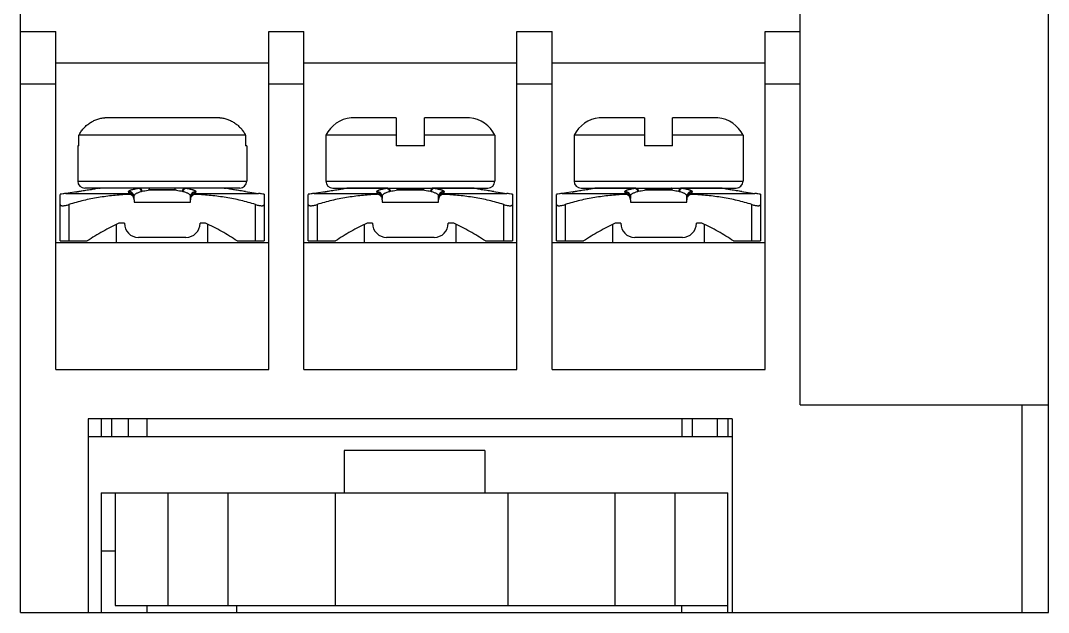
# Model space of a CAD drawing. Header units: millimetres. Extents: x 4 to 33.2, y 10.5 to 41.3.
# Drawn here: x 4.03 to 33.23, y 10.49 to 27.3 of the extents above; entities that cross this region are included whole.
import ezdxf

# ---------------------------------------------------------------- set-up
doc = ezdxf.new("R2010")
doc.units = ezdxf.units.MM
doc.header["$LTSCALE"] = 3.387982
doc.layers.get('0').update_dxf_attribs({"linetype": 'CONTINUOUS'})

msp = doc.modelspace()

# ---------------------------------------------------------------- linework, layer by layer
at = {"color": 7}
for p, q in [((4.029, 10.492), (4.029, 41.092)), ((33.229, 10.492), (33.229, 41.092)), ((26.179, 16.392), (26.179, 38.492)), ((4.029, 26.992), (5.029, 26.992)), ((5.029, 17.392), (5.029, 26.992)), ((11.079, 17.392), (11.079, 26.992)), ((11.079, 26.992), (12.079, 26.992)), ((12.079, 17.392), (12.079, 26.992)), ((18.129, 17.392), (18.129, 26.992)), ((18.129, 26.992), (19.129, 26.992)), ((19.129, 17.392), (19.129, 26.992)), ((25.179, 26.992), (26.179, 26.992)), ((25.179, 17.392), (25.179, 26.992)), ((11.079, 26.092), (5.029, 26.092)), ((18.129, 26.092), (12.079, 26.092)), ((25.179, 26.092), (19.129, 26.092)), ((5.029, 25.492), (4.029, 25.492)), ((12.079, 25.492), (11.079, 25.492)), ((19.129, 25.492), (18.129, 25.492)), ((26.179, 25.492), (25.179, 25.492)), ((9.689, 24.542), (6.42, 24.542)), ((14.704, 24.542), (13.421, 24.542)), ((14.704, 24.542), (14.704, 23.742)), ((15.504, 23.742), (15.504, 24.542)), ((16.787, 24.542), (15.504, 24.542)), ((21.754, 24.542), (20.471, 24.542)), ((21.754, 24.542), (21.754, 23.742)), ((23.837, 24.542), (22.554, 24.542)), ((22.554, 23.742), (22.554, 24.542)), ((5.688, 23.742), (5.688, 24.042)), ((10.421, 24.042), (5.688, 24.042)), ((10.421, 24.042), (10.421, 23.742)), ((12.704, 24.042), (12.704, 22.742)), ((14.704, 24.042), (12.704, 24.042)), ((17.504, 24.042), (15.504, 24.042)), ((17.504, 24.042), (17.504, 22.742)), ((21.754, 24.042), (19.754, 24.042)), ((19.754, 24.042), (19.754, 22.742)), ((24.554, 24.042), (22.554, 24.042)), ((24.554, 24.042), (24.554, 22.742)), ((5.654, 23.742), (5.654, 22.742)), ((5.688, 23.742), (5.654, 23.742)), ((10.454, 23.742), (10.421, 23.742)), ((10.454, 23.742), (10.454, 22.742)), ((15.504, 23.742), (14.704, 23.742)), ((22.554, 23.742), (21.754, 23.742)), ((5.654, 22.742), (10.454, 22.742)), ((10.254, 22.542), (5.854, 22.542)), ((6.057, 22.502), (5.934, 22.481)), ((6.255, 22.539), (6.245, 22.537)), ((6.245, 22.537), (6.245, 22.537)), ((6.255, 22.539), (6.247, 22.537)), ((7.38, 22.539), (6.255, 22.539)), ((8.415, 22.495), (7.694, 22.495)), ((9.854, 22.539), (8.729, 22.539)), ((9.854, 22.539), (9.864, 22.537)), ((9.862, 22.537), (9.854, 22.539)), ((9.864, 22.537), (9.864, 22.537)), ((12.704, 22.742), (17.504, 22.742)), ((12.904, 22.542), (17.304, 22.542)), ((13.107, 22.502), (12.984, 22.481)), ((13.295, 22.537), (13.305, 22.539)), ((13.295, 22.537), (13.295, 22.537)), ((13.305, 22.539), (13.297, 22.537)), ((14.43, 22.539), (13.305, 22.539)), ((15.465, 22.495), (14.744, 22.495)), ((16.904, 22.539), (15.779, 22.539)), ((16.914, 22.537), (16.904, 22.539)), ((16.912, 22.537), (16.904, 22.539)), ((16.914, 22.537), (16.914, 22.537)), ((19.754, 22.742), (24.554, 22.742)), ((19.954, 22.542), (24.354, 22.542)), ((20.157, 22.502), (20.034, 22.481)), ((20.345, 22.537), (20.355, 22.539)), ((20.345, 22.537), (20.345, 22.537)), ((20.355, 22.539), (20.347, 22.537)), ((21.48, 22.539), (20.355, 22.539)), ((22.515, 22.495), (21.794, 22.495)), ((23.954, 22.539), (22.829, 22.539)), ((23.964, 22.537), (23.954, 22.539)), ((23.962, 22.537), (23.954, 22.539)), ((23.964, 22.537), (23.964, 22.537)), ((5.154, 21.042), (5.154, 22.365)), ((5.688, 22.444), (5.317, 22.392)), ((5.317, 22.392), (5.317, 22.392)), ((5.317, 22.392), (7.097, 22.392)), ((5.597, 22.431), (5.688, 22.444)), ((5.597, 22.431), (5.597, 22.432)), ((5.935, 22.481), (5.688, 22.444)), ((5.688, 22.444), (5.688, 22.444)), ((7.097, 22.392), (7.095, 22.365)), ((7.096, 22.431), (7.097, 22.392)), ((7.254, 22.244), (7.254, 22.309)), ((7.254, 22.213), (7.254, 22.142)), ((8.458, 22.481), (7.651, 22.481)), ((8.854, 22.142), (8.854, 22.309)), ((9.012, 22.392), (9.012, 22.431)), ((9.012, 22.392), (10.792, 22.392)), ((9.013, 22.365), (9.012, 22.392)), ((10.421, 22.444), (10.792, 22.392)), ((10.421, 22.444), (10.512, 22.431)), ((10.512, 22.431), (10.512, 22.432)), ((10.792, 22.392), (10.792, 22.392)), ((10.954, 22.366), (10.954, 21.042)), ((12.204, 21.042), (12.204, 22.365)), ((12.738, 22.444), (12.367, 22.392)), ((12.367, 22.392), (12.367, 22.392)), ((12.367, 22.392), (14.147, 22.392)), ((12.647, 22.431), (12.738, 22.444)), ((12.647, 22.432), (12.647, 22.431)), ((12.985, 22.481), (12.738, 22.444)), ((14.147, 22.392), (14.145, 22.365)), ((14.146, 22.431), (14.147, 22.392)), ((14.304, 22.244), (14.304, 22.309)), ((14.304, 22.213), (14.304, 22.142)), ((15.508, 22.481), (14.701, 22.481)), ((15.904, 22.142), (15.904, 22.309)), ((16.062, 22.392), (16.062, 22.431)), ((16.062, 22.392), (17.842, 22.392)), ((16.063, 22.365), (16.062, 22.392)), ((17.471, 22.444), (17.842, 22.392)), ((17.471, 22.444), (17.562, 22.431)), ((17.562, 22.432), (17.562, 22.431)), ((17.842, 22.392), (17.842, 22.392)), ((18.004, 22.366), (18.004, 21.042)), ((19.254, 21.042), (19.254, 22.365)), ((19.788, 22.444), (19.417, 22.392)), ((19.417, 22.392), (21.197, 22.392)), ((19.417, 22.392), (19.417, 22.392)), ((19.697, 22.431), (19.788, 22.444)), ((19.697, 22.432), (19.697, 22.431)), ((20.035, 22.481), (19.788, 22.444)), ((21.197, 22.392), (21.195, 22.365)), ((21.196, 22.431), (21.197, 22.392)), ((21.354, 22.244), (21.354, 22.309)), ((21.354, 22.213), (21.354, 22.142)), ((22.558, 22.481), (21.751, 22.481)), ((22.954, 22.142), (22.954, 22.309)), ((23.112, 22.392), (23.112, 22.431)), ((23.112, 22.392), (24.892, 22.392)), ((23.113, 22.365), (23.112, 22.392)), ((24.521, 22.444), (24.892, 22.392)), ((24.521, 22.444), (24.612, 22.431)), ((24.612, 22.432), (24.612, 22.431)), ((24.892, 22.392), (24.892, 22.392)), ((25.054, 22.366), (25.054, 21.042)), ((5.404, 22.076), (5.404, 21.042)), ((7.254, 22.142), (8.854, 22.142)), ((10.704, 21.042), (10.704, 22.076)), ((12.454, 22.076), (12.454, 21.042)), ((14.304, 22.142), (15.904, 22.142)), ((17.754, 21.042), (17.754, 22.076)), ((19.504, 22.076), (19.504, 21.042)), ((21.354, 22.142), (22.954, 22.142)), ((24.804, 21.042), (24.804, 22.076)), ((6.754, 20.992), (6.754, 21.508)), ((6.979, 21.542), (6.825, 21.542)), ((9.284, 21.542), (9.129, 21.542)), ((9.354, 20.992), (9.354, 21.508)), ((13.804, 20.992), (13.804, 21.508)), ((14.029, 21.542), (13.875, 21.542)), ((16.334, 21.542), (16.179, 21.542)), ((16.404, 20.992), (16.404, 21.508)), ((20.854, 20.992), (20.854, 21.508)), ((21.079, 21.542), (20.925, 21.542)), ((23.384, 21.542), (23.229, 21.542)), ((23.454, 20.992), (23.454, 21.508)), ((5.154, 21.042), (5.925, 21.042)), ((8.729, 21.142), (7.379, 21.142)), ((10.184, 21.042), (10.954, 21.042)), ((12.204, 21.042), (12.975, 21.042)), ((15.779, 21.142), (14.429, 21.142)), ((17.234, 21.042), (18.004, 21.042)), ((19.254, 21.042), (20.025, 21.042)), ((22.829, 21.142), (21.479, 21.142)), ((24.284, 21.042), (25.054, 21.042)), ((11.079, 20.992), (5.029, 20.992)), ((18.129, 20.992), (12.079, 20.992)), ((25.179, 20.992), (19.129, 20.992)), ((5.029, 17.392), (11.079, 17.392)), ((12.079, 17.392), (18.129, 17.392)), ((19.129, 17.392), (25.179, 17.392)), ((26.179, 16.392), (33.229, 16.392)), ((32.479, 10.492), (32.479, 16.392)), ((5.949, 15.992), (5.949, 10.492)), ((24.249, 15.992), (5.949, 15.992)), ((6.319, 15.992), (6.319, 15.492)), ((6.609, 15.992), (6.609, 15.492)), ((7.094, 15.492), (7.094, 15.992)), ((7.619, 15.992), (7.619, 15.492)), ((22.819, 15.992), (22.819, 15.492)), ((23.115, 15.492), (23.115, 15.992)), ((23.819, 15.992), (23.819, 15.492)), ((24.119, 15.992), (24.119, 15.492)), ((24.249, 15.992), (24.249, 10.492)), ((5.949, 15.492), (24.249, 15.492)), ((17.219, 15.092), (13.219, 15.092)), ((13.219, 15.092), (13.219, 13.892)), ((17.219, 15.092), (17.219, 13.892)), ((6.319, 13.892), (6.319, 10.492)), ((6.319, 13.892), (24.119, 13.892)), ((6.719, 13.892), (6.719, 10.692)), ((8.219, 10.692), (8.219, 13.892)), ((9.919, 13.892), (9.919, 10.692)), ((12.969, 13.892), (12.969, 10.692)), ((17.869, 13.892), (17.869, 10.692)), ((20.919, 10.692), (20.919, 13.892)), ((22.619, 13.892), (22.619, 10.692)), ((24.119, 10.492), (24.119, 13.892)), ((6.319, 12.242), (6.719, 12.242)), ((6.719, 10.692), (24.119, 10.692)), ((7.619, 10.692), (7.619, 10.492)), ((10.169, 10.492), (10.169, 10.692)), ((22.819, 10.492), (22.819, 10.692)), ((4.029, 10.492), (33.229, 10.492))]:
    msp.add_line(p, q, dxfattribs=at)
for points in [[(6.291, 22.542), (6.285, 22.542), (6.255, 22.539), (6.056, 22.502)], [(9.854, 22.539), (9.824, 22.542), (9.818, 22.542)], [(10.421, 22.444), (10.173, 22.481), (10.052, 22.502), (9.854, 22.539)], [(13.341, 22.542), (13.335, 22.542), (13.305, 22.539), (13.106, 22.502)], [(16.904, 22.539), (16.874, 22.542), (16.868, 22.542)], [(17.471, 22.444), (17.223, 22.481), (17.102, 22.502), (16.904, 22.539)], [(20.391, 22.542), (20.385, 22.542), (20.355, 22.539), (20.156, 22.502)], [(23.954, 22.539), (23.924, 22.542), (23.918, 22.542)], [(24.521, 22.444), (24.273, 22.481), (24.152, 22.502), (23.954, 22.539)], [(5.317, 22.392), (5.259, 22.383), (5.184, 22.371), (5.154, 22.366)], [(10.954, 22.366), (10.924, 22.371), (10.85, 22.383), (10.792, 22.392)], [(12.367, 22.392), (12.309, 22.383), (12.234, 22.371), (12.204, 22.366)], [(18.004, 22.366), (17.974, 22.371), (17.9, 22.383), (17.842, 22.392)], [(19.417, 22.392), (19.359, 22.383), (19.284, 22.371), (19.254, 22.366)], [(25.054, 22.366), (25.024, 22.371), (24.95, 22.383), (24.892, 22.392)]]:
    msp.add_lwpolyline(points, dxfattribs=at)
for centre, radius, start, end in [((13.513, 23.647), 0.9, 95.8338, 153.943), ((16.696, 23.647), 0.9, 26.057, 84.1662), ((20.563, 23.647), 0.9, 95.8338, 153.943), ((23.746, 23.647), 0.9, 26.057, 84.1662), ((5.854, 22.742), 0.2, 180, 270), ((10.254, 22.742), 0.2, 270, 360), ((12.904, 22.742), 0.2, 180, 270), ((17.304, 22.742), 0.2, 270, 360), ((19.954, 22.742), 0.2, 180, 270), ((24.354, 22.742), 0.2, 270, 360), ((5.867, 18.521), 3.91, 98.0843, 100.4983), ((7.215, 22.434), 0.119, 175.054, 181.1767), ((7.104, 22.28), 0.151, 90.0001, 93.0591), ((7.104, 22.241), 0.152, 90.0001, 92.7791), ((7.716, 21.48), 1, 103.4077, 104.4049), ((8.39, 21.468), 1.013, 75.6013, 76.5861), ((9.004, 22.293), 0.151, 86.9583, 90.1183), ((8.894, 22.434), 0.119, 358.8233, 4.946), ((10.24, 18.512), 3.919, 79.5045, 81.9129), ((12.917, 18.521), 3.91, 98.0843, 100.4983), ((14.265, 22.434), 0.119, 175.054, 181.1767), ((14.155, 22.293), 0.151, 89.8816, 93.0418), ((14.766, 21.48), 1, 103.4077, 104.4049), ((15.44, 21.468), 1.013, 75.6013, 76.5861), ((16.054, 22.293), 0.151, 86.9582, 90.1184), ((16.054, 22.28), 0.151, 86.9409, 89.9999), ((16.054, 22.241), 0.152, 87.2209, 89.9999), ((15.944, 22.434), 0.119, 358.8233, 4.946), ((17.29, 18.512), 3.919, 79.5045, 81.9129), ((19.967, 18.521), 3.91, 98.0843, 100.4983), ((21.315, 22.434), 0.119, 175.054, 181.1767), ((21.205, 22.293), 0.151, 89.8816, 93.0418), ((21.816, 21.48), 1, 103.4077, 104.4049), ((22.49, 21.468), 1.013, 75.6013, 76.5861), ((23.104, 22.293), 0.151, 86.9582, 90.1184), ((23.104, 22.28), 0.151, 86.9409, 89.9999), ((23.104, 22.241), 0.152, 87.2209, 89.9999), ((22.994, 22.434), 0.119, 358.8233, 4.946), ((24.34, 18.512), 3.919, 79.5045, 81.9129), ((7.379, 21.542), 0.4, 180, 270), ((8.729, 21.542), 0.4, 270, 360), ((14.429, 21.542), 0.4, 180, 270), ((15.779, 21.542), 0.4, 270, 360), ((21.479, 21.542), 0.4, 180, 270), ((22.829, 21.542), 0.4, 270, 360)]:
    msp.add_arc(centre, radius, start, end, dxfattribs=at)
for points, knots in [([(5.688, 24.042), (5.705, 24.076), (5.744, 24.143), (5.814, 24.235), (5.896, 24.317), (5.988, 24.389), (6.087, 24.448), (6.194, 24.493), (6.305, 24.526), (6.381, 24.538), (6.42, 24.542)], [0, 0, 0, 0, 0.124982, 0.250006, 0.374998, 0.500002, 0.625002, 0.749989, 0.875015, 1, 1, 1, 1]), ([(9.689, 24.542), (9.727, 24.538), (9.804, 24.526), (9.915, 24.493), (10.021, 24.448), (10.121, 24.389), (10.213, 24.317), (10.294, 24.235), (10.365, 24.143), (10.404, 24.076), (10.421, 24.042)], [0, 0, 0, 0, 0.124985, 0.250011, 0.374999, 0.499999, 0.625004, 0.749996, 0.875018, 1, 1, 1, 1]), ([(6.247, 22.537), (6.229, 22.533), (6.191, 22.526), (6.131, 22.514), (6.066, 22.503), (5.996, 22.491), (5.923, 22.479), (5.82, 22.463), (5.741, 22.451), (5.688, 22.444)], [0, 0, 0, 0, 0.097331, 0.204488, 0.321746, 0.44713, 0.57909, 0.716306, 1, 1, 1, 1]), ([(6.255, 22.539), (6.258, 22.539), (6.27, 22.541), (6.282, 22.542), (6.291, 22.542)], [0, 0, 0, 0, 0.258185, 1, 1, 1, 1]), ([(7.097, 22.444), (7.097, 22.445), (7.097, 22.447), (7.098, 22.45), (7.1, 22.453), (7.103, 22.457), (7.109, 22.462), (7.118, 22.468), (7.129, 22.474), (7.142, 22.48), (7.157, 22.486), (7.181, 22.495), (7.217, 22.505), (7.265, 22.517), (7.32, 22.528), (7.359, 22.535), (7.38, 22.539)], [0, 0, 0, 0, 0.009474, 0.019603, 0.030745, 0.043123, 0.071977, 0.106598, 0.147327, 0.194449, 0.24812, 0.308259, 0.447153, 0.610029, 0.796111, 1, 1, 1, 1]), ([(7.409, 22.542), (7.407, 22.542), (7.397, 22.542), (7.387, 22.54), (7.38, 22.539)], [0, 0, 0, 0, 0.251792, 1, 1, 1, 1]), ([(7.467, 22.449), (7.465, 22.455), (7.46, 22.466), (7.452, 22.483), (7.441, 22.498), (7.43, 22.511), (7.418, 22.522), (7.405, 22.531), (7.392, 22.536), (7.384, 22.538), (7.38, 22.539)], [0, 0, 0, 0, 0.144094, 0.287036, 0.42606, 0.55862, 0.682735, 0.797518, 0.902886, 1, 1, 1, 1]), ([(7.484, 22.453), (7.483, 22.459), (7.479, 22.471), (7.472, 22.489), (7.464, 22.504), (7.455, 22.518), (7.444, 22.528), (7.433, 22.536), (7.421, 22.541), (7.413, 22.542), (7.409, 22.542)], [0, 0, 0, 0, 0.153506, 0.303317, 0.445982, 0.578655, 0.699548, 0.808784, 0.90788, 1, 1, 1, 1]), ([(7.694, 22.495), (7.694, 22.494), (7.694, 22.494), (7.693, 22.492), (7.692, 22.492), (7.691, 22.49), (7.689, 22.489), (7.686, 22.488), (7.684, 22.487), (7.68, 22.486), (7.675, 22.485), (7.669, 22.484), (7.661, 22.482), (7.655, 22.482), (7.651, 22.481)], [0, 0, 0, 0, 0.025049, 0.050597, 0.077425, 0.105487, 0.164201, 0.225187, 0.287529, 0.350747, 0.478812, 0.608216, 0.738406, 1, 1, 1, 1]), ([(7.694, 22.495), (7.693, 22.498), (7.693, 22.505), (7.691, 22.514), (7.69, 22.522), (7.689, 22.529), (7.688, 22.534), (7.686, 22.537), (7.686, 22.539), (7.685, 22.54), (7.684, 22.541), (7.684, 22.542), (7.683, 22.542), (7.683, 22.542)], [0, 0, 0, 0, 0.215508, 0.40792, 0.574923, 0.71475, 0.826519, 0.871727, 0.909835, 0.941023, 0.965682, 0.984685, 1, 1, 1, 1]), ([(8.415, 22.495), (8.416, 22.498), (8.416, 22.505), (8.417, 22.514), (8.419, 22.522), (8.42, 22.529), (8.421, 22.534), (8.422, 22.537), (8.423, 22.539), (8.424, 22.54), (8.424, 22.541), (8.425, 22.542), (8.426, 22.542), (8.426, 22.542)], [0, 0, 0, 0, 0.215507, 0.40792, 0.574923, 0.714749, 0.826515, 0.871722, 0.90983, 0.941019, 0.965679, 0.984684, 1, 1, 1, 1]), ([(8.458, 22.481), (8.454, 22.482), (8.448, 22.482), (8.44, 22.484), (8.434, 22.485), (8.429, 22.486), (8.425, 22.487), (8.423, 22.488), (8.42, 22.489), (8.418, 22.49), (8.417, 22.492), (8.416, 22.492), (8.415, 22.494), (8.415, 22.494), (8.415, 22.495)], [0, 0, 0, 0, 0.261594, 0.391785, 0.521188, 0.649253, 0.712472, 0.774813, 0.8358, 0.894513, 0.922576, 0.949404, 0.974951, 1, 1, 1, 1]), ([(8.624, 22.453), (8.626, 22.459), (8.63, 22.471), (8.636, 22.489), (8.645, 22.504), (8.654, 22.518), (8.665, 22.528), (8.676, 22.536), (8.688, 22.541), (8.696, 22.542), (8.7, 22.542)], [0, 0, 0, 0, 0.153506, 0.303317, 0.445982, 0.578655, 0.699548, 0.808784, 0.90788, 1, 1, 1, 1]), ([(8.641, 22.449), (8.644, 22.455), (8.648, 22.466), (8.657, 22.483), (8.667, 22.498), (8.679, 22.511), (8.691, 22.522), (8.703, 22.531), (8.716, 22.536), (8.725, 22.538), (8.729, 22.539)], [0, 0, 0, 0, 0.144094, 0.287036, 0.42606, 0.55862, 0.682735, 0.797518, 0.902886, 1, 1, 1, 1]), ([(8.729, 22.539), (8.727, 22.539), (8.717, 22.541), (8.707, 22.542), (8.7, 22.542)], [0, 0, 0, 0, 0.249157, 1, 1, 1, 1]), ([(8.729, 22.539), (8.75, 22.535), (8.789, 22.528), (8.844, 22.517), (8.886, 22.507), (8.915, 22.498), (8.934, 22.492), (8.952, 22.486), (8.967, 22.48), (8.98, 22.474), (8.991, 22.468), (9, 22.462), (9.006, 22.457), (9.009, 22.453), (9.011, 22.45), (9.012, 22.447), (9.012, 22.445), (9.012, 22.444)], [0, 0, 0, 0, 0.203917, 0.389932, 0.552731, 0.625223, 0.691677, 0.751874, 0.805604, 0.852767, 0.893519, 0.928139, 0.956971, 0.969328, 0.980443, 0.990544, 1, 1, 1, 1]), ([(9.818, 22.542), (9.821, 22.542), (9.833, 22.542), (9.845, 22.54), (9.854, 22.539)], [0, 0, 0, 0, 0.242238, 1, 1, 1, 1]), ([(10.421, 22.444), (10.368, 22.451), (10.289, 22.463), (10.186, 22.479), (10.112, 22.491), (10.043, 22.503), (9.978, 22.514), (9.918, 22.526), (9.88, 22.533), (9.862, 22.537)], [0, 0, 0, 0, 0.283674, 0.4209, 0.55289, 0.678286, 0.795523, 0.902652, 1, 1, 1, 1]), ([(13.297, 22.537), (13.279, 22.533), (13.241, 22.526), (13.181, 22.514), (13.116, 22.503), (13.046, 22.491), (12.973, 22.479), (12.87, 22.463), (12.791, 22.451), (12.738, 22.444)], [0, 0, 0, 0, 0.097332, 0.204491, 0.32175, 0.447133, 0.579094, 0.716309, 1, 1, 1, 1]), ([(13.305, 22.539), (13.308, 22.539), (13.32, 22.541), (13.332, 22.542), (13.341, 22.542)], [0, 0, 0, 0, 0.258185, 1, 1, 1, 1]), ([(14.147, 22.444), (14.147, 22.445), (14.147, 22.447), (14.148, 22.45), (14.15, 22.453), (14.153, 22.457), (14.159, 22.462), (14.168, 22.468), (14.179, 22.474), (14.192, 22.48), (14.207, 22.486), (14.231, 22.495), (14.267, 22.505), (14.315, 22.517), (14.37, 22.528), (14.409, 22.535), (14.43, 22.539)], [0, 0, 0, 0, 0.009474, 0.019603, 0.030745, 0.043123, 0.071977, 0.106598, 0.147327, 0.194449, 0.24812, 0.308259, 0.447153, 0.610029, 0.796111, 1, 1, 1, 1]), ([(14.459, 22.542), (14.457, 22.542), (14.447, 22.542), (14.437, 22.54), (14.43, 22.539)], [0, 0, 0, 0, 0.251792, 1, 1, 1, 1]), ([(14.43, 22.539), (14.434, 22.538), (14.442, 22.536), (14.455, 22.531), (14.468, 22.522), (14.48, 22.511), (14.491, 22.498), (14.502, 22.483), (14.51, 22.466), (14.515, 22.455), (14.517, 22.449)], [0, 0, 0, 0, 0.097114, 0.202482, 0.317265, 0.44138, 0.57394, 0.712964, 0.855906, 1, 1, 1, 1]), ([(14.459, 22.542), (14.463, 22.542), (14.471, 22.541), (14.483, 22.536), (14.494, 22.528), (14.505, 22.518), (14.514, 22.504), (14.522, 22.489), (14.529, 22.471), (14.533, 22.459), (14.534, 22.453)], [0, 0, 0, 0, 0.09212, 0.191216, 0.300452, 0.421345, 0.554018, 0.696683, 0.846494, 1, 1, 1, 1]), ([(14.744, 22.495), (14.744, 22.494), (14.744, 22.494), (14.743, 22.492), (14.742, 22.492), (14.741, 22.49), (14.739, 22.489), (14.736, 22.488), (14.734, 22.487), (14.73, 22.486), (14.725, 22.485), (14.719, 22.484), (14.711, 22.482), (14.705, 22.482), (14.701, 22.481)], [0, 0, 0, 0, 0.02505, 0.050599, 0.077423, 0.105486, 0.164198, 0.225184, 0.287526, 0.350744, 0.478809, 0.608213, 0.738405, 1, 1, 1, 1]), ([(14.733, 22.542), (14.733, 22.542), (14.734, 22.542), (14.734, 22.541), (14.735, 22.54), (14.736, 22.539), (14.736, 22.537), (14.738, 22.534), (14.739, 22.529), (14.74, 22.522), (14.741, 22.514), (14.743, 22.505), (14.743, 22.498), (14.744, 22.495)], [0, 0, 0, 0, 0.015317, 0.034324, 0.058987, 0.090177, 0.128286, 0.173494, 0.285259, 0.425083, 0.592084, 0.784496, 1, 1, 1, 1]), ([(15.476, 22.542), (15.476, 22.542), (15.475, 22.542), (15.474, 22.541), (15.474, 22.54), (15.473, 22.539), (15.472, 22.537), (15.471, 22.534), (15.47, 22.529), (15.469, 22.522), (15.467, 22.514), (15.466, 22.505), (15.466, 22.498), (15.465, 22.495)], [0, 0, 0, 0, 0.015316, 0.034321, 0.058982, 0.090171, 0.12828, 0.173488, 0.285255, 0.42508, 0.592083, 0.784495, 1, 1, 1, 1]), ([(15.508, 22.481), (15.504, 22.482), (15.498, 22.482), (15.49, 22.484), (15.484, 22.485), (15.479, 22.486), (15.475, 22.487), (15.473, 22.488), (15.47, 22.489), (15.468, 22.49), (15.467, 22.492), (15.466, 22.492), (15.465, 22.494), (15.465, 22.494), (15.465, 22.495)], [0, 0, 0, 0, 0.261595, 0.391787, 0.521191, 0.649256, 0.712475, 0.774817, 0.835803, 0.894515, 0.922577, 0.949401, 0.97495, 1, 1, 1, 1]), ([(15.75, 22.542), (15.746, 22.542), (15.738, 22.541), (15.726, 22.536), (15.715, 22.528), (15.704, 22.518), (15.695, 22.504), (15.686, 22.489), (15.68, 22.471), (15.676, 22.459), (15.674, 22.453)], [0, 0, 0, 0, 0.09212, 0.191216, 0.300452, 0.421345, 0.554018, 0.696683, 0.846494, 1, 1, 1, 1]), ([(15.779, 22.539), (15.775, 22.538), (15.766, 22.536), (15.753, 22.531), (15.741, 22.522), (15.729, 22.511), (15.717, 22.498), (15.707, 22.483), (15.698, 22.466), (15.694, 22.455), (15.691, 22.449)], [0, 0, 0, 0, 0.097114, 0.202482, 0.317265, 0.44138, 0.57394, 0.712964, 0.855906, 1, 1, 1, 1]), ([(15.779, 22.539), (15.777, 22.539), (15.767, 22.541), (15.757, 22.542), (15.75, 22.542)], [0, 0, 0, 0, 0.249157, 1, 1, 1, 1]), ([(15.779, 22.539), (15.8, 22.535), (15.839, 22.528), (15.894, 22.517), (15.936, 22.507), (15.965, 22.498), (15.984, 22.492), (16.002, 22.486), (16.017, 22.48), (16.03, 22.474), (16.041, 22.468), (16.05, 22.462), (16.056, 22.457), (16.059, 22.453), (16.061, 22.45), (16.062, 22.447), (16.062, 22.445), (16.062, 22.444)], [0, 0, 0, 0, 0.203917, 0.389932, 0.552731, 0.625223, 0.691677, 0.751874, 0.805604, 0.852767, 0.893519, 0.928139, 0.956971, 0.969328, 0.980443, 0.990544, 1, 1, 1, 1]), ([(16.868, 22.542), (16.871, 22.542), (16.883, 22.542), (16.895, 22.54), (16.904, 22.539)], [0, 0, 0, 0, 0.242238, 1, 1, 1, 1]), ([(17.471, 22.444), (17.418, 22.451), (17.339, 22.463), (17.236, 22.479), (17.162, 22.491), (17.093, 22.503), (17.028, 22.514), (16.968, 22.526), (16.93, 22.533), (16.912, 22.537)], [0, 0, 0, 0, 0.283674, 0.4209, 0.55289, 0.678286, 0.795523, 0.902652, 1, 1, 1, 1]), ([(20.347, 22.537), (20.329, 22.533), (20.291, 22.526), (20.231, 22.514), (20.166, 22.503), (20.096, 22.491), (20.023, 22.479), (19.92, 22.463), (19.841, 22.451), (19.788, 22.444)], [0, 0, 0, 0, 0.097332, 0.204491, 0.32175, 0.447133, 0.579094, 0.716309, 1, 1, 1, 1]), ([(20.355, 22.539), (20.358, 22.539), (20.37, 22.541), (20.382, 22.542), (20.391, 22.542)], [0, 0, 0, 0, 0.258185, 1, 1, 1, 1]), ([(21.197, 22.444), (21.197, 22.445), (21.197, 22.447), (21.198, 22.45), (21.2, 22.453), (21.203, 22.457), (21.209, 22.462), (21.218, 22.468), (21.229, 22.474), (21.242, 22.48), (21.257, 22.486), (21.281, 22.495), (21.317, 22.505), (21.365, 22.517), (21.42, 22.528), (21.459, 22.535), (21.48, 22.539)], [0, 0, 0, 0, 0.009474, 0.019603, 0.030745, 0.043123, 0.071977, 0.106598, 0.147327, 0.194449, 0.24812, 0.308259, 0.447153, 0.610029, 0.796111, 1, 1, 1, 1]), ([(21.509, 22.542), (21.507, 22.542), (21.497, 22.542), (21.487, 22.54), (21.48, 22.539)], [0, 0, 0, 0, 0.251792, 1, 1, 1, 1]), ([(21.48, 22.539), (21.484, 22.538), (21.492, 22.536), (21.505, 22.531), (21.518, 22.522), (21.53, 22.511), (21.541, 22.498), (21.552, 22.483), (21.56, 22.466), (21.565, 22.455), (21.567, 22.449)], [0, 0, 0, 0, 0.097114, 0.202482, 0.317265, 0.44138, 0.57394, 0.712964, 0.855906, 1, 1, 1, 1]), ([(21.509, 22.542), (21.513, 22.542), (21.521, 22.541), (21.533, 22.536), (21.544, 22.528), (21.555, 22.518), (21.564, 22.504), (21.572, 22.489), (21.579, 22.471), (21.583, 22.459), (21.584, 22.453)], [0, 0, 0, 0, 0.09212, 0.191216, 0.300452, 0.421345, 0.554018, 0.696683, 0.846494, 1, 1, 1, 1]), ([(21.794, 22.495), (21.794, 22.494), (21.794, 22.494), (21.793, 22.492), (21.792, 22.492), (21.791, 22.49), (21.789, 22.489), (21.786, 22.488), (21.784, 22.487), (21.78, 22.486), (21.775, 22.485), (21.769, 22.484), (21.761, 22.482), (21.755, 22.482), (21.751, 22.481)], [0, 0, 0, 0, 0.02505, 0.050599, 0.077423, 0.105486, 0.164198, 0.225184, 0.287526, 0.350744, 0.478809, 0.608213, 0.738405, 1, 1, 1, 1]), ([(21.783, 22.542), (21.783, 22.542), (21.784, 22.542), (21.784, 22.541), (21.785, 22.54), (21.786, 22.539), (21.786, 22.537), (21.788, 22.534), (21.789, 22.529), (21.79, 22.522), (21.791, 22.514), (21.793, 22.505), (21.793, 22.498), (21.794, 22.495)], [0, 0, 0, 0, 0.015317, 0.034324, 0.058987, 0.090177, 0.128286, 0.173494, 0.285259, 0.425083, 0.592084, 0.784496, 1, 1, 1, 1]), ([(22.526, 22.542), (22.526, 22.542), (22.525, 22.542), (22.524, 22.541), (22.524, 22.54), (22.523, 22.539), (22.522, 22.537), (22.521, 22.534), (22.52, 22.529), (22.519, 22.522), (22.517, 22.514), (22.516, 22.505), (22.516, 22.498), (22.515, 22.495)], [0, 0, 0, 0, 0.015316, 0.034321, 0.058982, 0.090171, 0.12828, 0.173488, 0.285255, 0.42508, 0.592083, 0.784495, 1, 1, 1, 1]), ([(22.558, 22.481), (22.554, 22.482), (22.548, 22.482), (22.54, 22.484), (22.534, 22.485), (22.529, 22.486), (22.525, 22.487), (22.523, 22.488), (22.52, 22.489), (22.518, 22.49), (22.517, 22.492), (22.516, 22.492), (22.515, 22.494), (22.515, 22.494), (22.515, 22.495)], [0, 0, 0, 0, 0.261595, 0.391787, 0.521191, 0.649256, 0.712475, 0.774817, 0.835803, 0.894515, 0.922577, 0.949401, 0.97495, 1, 1, 1, 1]), ([(22.8, 22.542), (22.796, 22.542), (22.788, 22.541), (22.776, 22.536), (22.765, 22.528), (22.754, 22.518), (22.745, 22.504), (22.736, 22.489), (22.73, 22.471), (22.726, 22.459), (22.724, 22.453)], [0, 0, 0, 0, 0.09212, 0.191216, 0.300452, 0.421345, 0.554018, 0.696683, 0.846494, 1, 1, 1, 1]), ([(22.829, 22.539), (22.825, 22.538), (22.816, 22.536), (22.803, 22.531), (22.791, 22.522), (22.779, 22.511), (22.767, 22.498), (22.757, 22.483), (22.748, 22.466), (22.744, 22.455), (22.741, 22.449)], [0, 0, 0, 0, 0.097114, 0.202482, 0.317265, 0.44138, 0.57394, 0.712964, 0.855906, 1, 1, 1, 1]), ([(22.829, 22.539), (22.827, 22.539), (22.817, 22.541), (22.807, 22.542), (22.8, 22.542)], [0, 0, 0, 0, 0.249157, 1, 1, 1, 1]), ([(22.829, 22.539), (22.85, 22.535), (22.889, 22.528), (22.944, 22.517), (22.986, 22.507), (23.015, 22.498), (23.034, 22.492), (23.052, 22.486), (23.067, 22.48), (23.08, 22.474), (23.091, 22.468), (23.1, 22.462), (23.106, 22.457), (23.109, 22.453), (23.111, 22.45), (23.112, 22.447), (23.112, 22.445), (23.112, 22.444)], [0, 0, 0, 0, 0.203917, 0.389932, 0.552731, 0.625223, 0.691677, 0.751874, 0.805604, 0.852767, 0.893519, 0.928139, 0.956971, 0.969328, 0.980443, 0.990544, 1, 1, 1, 1]), ([(23.918, 22.542), (23.921, 22.542), (23.933, 22.542), (23.945, 22.54), (23.954, 22.539)], [0, 0, 0, 0, 0.242238, 1, 1, 1, 1]), ([(24.521, 22.444), (24.468, 22.451), (24.389, 22.463), (24.286, 22.479), (24.212, 22.491), (24.143, 22.503), (24.078, 22.514), (24.018, 22.526), (23.98, 22.533), (23.962, 22.537)], [0, 0, 0, 0, 0.283674, 0.4209, 0.55289, 0.678286, 0.795523, 0.902652, 1, 1, 1, 1]), ([(7.095, 22.365), (6.952, 22.357), (6.666, 22.334), (6.24, 22.279), (5.817, 22.196), (5.541, 22.12), (5.404, 22.076)], [0, 0, 0, 0, 0.250008, 0.500012, 0.750006, 1, 1, 1, 1]), ([(7.254, 22.213), (7.254, 22.223), (7.252, 22.244), (7.243, 22.273), (7.228, 22.301), (7.208, 22.324), (7.184, 22.344), (7.156, 22.357), (7.126, 22.365), (7.106, 22.366), (7.095, 22.365)], [0, 0, 0, 0, 0.124959, 0.25002, 0.374995, 0.50001, 0.62502, 0.749999, 0.87505, 1, 1, 1, 1]), ([(7.254, 22.309), (7.253, 22.327), (7.245, 22.355), (7.224, 22.387), (7.204, 22.409), (7.179, 22.426), (7.144, 22.441), (7.115, 22.445), (7.097, 22.444)], [0, 0, 0, 0, 0.238879, 0.367364, 0.49854, 0.629959, 0.759104, 1, 1, 1, 1]), ([(7.254, 22.283), (7.254, 22.292), (7.253, 22.31), (7.245, 22.338), (7.231, 22.364), (7.212, 22.388), (7.192, 22.405), (7.174, 22.415), (7.148, 22.427), (7.123, 22.432), (7.104, 22.432)], [0, 0, 0, 0, 0.115029, 0.237084, 0.364939, 0.495968, 0.627704, 0.693125, 0.75764, 1, 1, 1, 1]), ([(7.254, 22.244), (7.254, 22.253), (7.253, 22.271), (7.245, 22.299), (7.231, 22.325), (7.212, 22.349), (7.192, 22.365), (7.174, 22.375), (7.148, 22.388), (7.123, 22.392), (7.104, 22.392)], [0, 0, 0, 0, 0.11512, 0.237247, 0.365147, 0.496194, 0.627914, 0.693316, 0.757805, 1, 1, 1, 1]), ([(7.254, 22.309), (7.254, 22.313), (7.255, 22.319), (7.259, 22.333), (7.266, 22.346), (7.276, 22.358), (7.289, 22.371), (7.311, 22.387), (7.341, 22.405), (7.378, 22.421), (7.421, 22.436), (7.451, 22.445), (7.467, 22.449)], [0, 0, 0, 0, 0.036711, 0.074481, 0.156539, 0.202449, 0.252235, 0.364673, 0.495555, 0.645359, 0.813856, 1, 1, 1, 1]), ([(7.484, 22.453), (7.51, 22.459), (7.566, 22.47), (7.622, 22.478), (7.651, 22.481)], [0, 0, 0, 0, 0.473553, 1, 1, 1, 1]), ([(8.458, 22.481), (8.487, 22.478), (8.543, 22.47), (8.598, 22.459), (8.624, 22.453)], [0, 0, 0, 0, 0.526447, 1, 1, 1, 1]), ([(8.641, 22.449), (8.658, 22.445), (8.688, 22.436), (8.731, 22.421), (8.768, 22.405), (8.798, 22.387), (8.819, 22.371), (8.833, 22.358), (8.843, 22.346), (8.85, 22.333), (8.854, 22.319), (8.854, 22.313), (8.854, 22.309)], [0, 0, 0, 0, 0.186144, 0.354641, 0.504445, 0.635327, 0.747765, 0.797551, 0.843461, 0.925519, 0.963289, 1, 1, 1, 1]), ([(8.854, 22.309), (8.856, 22.327), (8.863, 22.353), (8.882, 22.384), (8.902, 22.406), (8.925, 22.423), (8.958, 22.439), (8.986, 22.444), (9.004, 22.444)], [0, 0, 0, 0, 0.237627, 0.365257, 0.49575, 0.626895, 0.756321, 1, 1, 1, 1]), ([(8.854, 22.283), (8.854, 22.292), (8.856, 22.312), (8.865, 22.34), (8.88, 22.367), (8.9, 22.392), (8.926, 22.411), (8.954, 22.424), (8.984, 22.431), (9.003, 22.432), (9.012, 22.431)], [0, 0, 0, 0, 0.115493, 0.238215, 0.366823, 0.498423, 0.630298, 0.759644, 0.883397, 1, 1, 1, 1]), ([(8.854, 22.244), (8.854, 22.253), (8.856, 22.272), (8.865, 22.301), (8.88, 22.328), (8.9, 22.352), (8.926, 22.371), (8.954, 22.385), (8.983, 22.392), (9.002, 22.392), (9.012, 22.392)], [0, 0, 0, 0, 0.115533, 0.238256, 0.366829, 0.498384, 0.630219, 0.759548, 0.883327, 1, 1, 1, 1]), ([(9.013, 22.365), (9.003, 22.366), (8.982, 22.365), (8.952, 22.357), (8.925, 22.344), (8.9, 22.324), (8.88, 22.301), (8.866, 22.273), (8.856, 22.244), (8.854, 22.223), (8.854, 22.213)], [0, 0, 0, 0, 0.124955, 0.250012, 0.374988, 0.499994, 0.625004, 0.749977, 0.875039, 1, 1, 1, 1]), ([(10.704, 22.076), (10.568, 22.12), (10.291, 22.196), (9.869, 22.279), (9.442, 22.334), (9.156, 22.357), (9.013, 22.365)], [0, 0, 0, 0, 0.249994, 0.499988, 0.749992, 1, 1, 1, 1]), ([(14.145, 22.365), (14.002, 22.357), (13.716, 22.334), (13.29, 22.279), (12.867, 22.196), (12.591, 22.12), (12.454, 22.076)], [0, 0, 0, 0, 0.250008, 0.500012, 0.750006, 1, 1, 1, 1]), ([(14.304, 22.213), (14.304, 22.223), (14.302, 22.244), (14.293, 22.273), (14.278, 22.301), (14.258, 22.324), (14.234, 22.344), (14.206, 22.357), (14.176, 22.365), (14.156, 22.366), (14.145, 22.365)], [0, 0, 0, 0, 0.124959, 0.25002, 0.374995, 0.50001, 0.62502, 0.749999, 0.87505, 1, 1, 1, 1]), ([(14.146, 22.431), (14.156, 22.432), (14.175, 22.431), (14.204, 22.424), (14.233, 22.411), (14.258, 22.392), (14.279, 22.367), (14.294, 22.34), (14.303, 22.312), (14.304, 22.292), (14.304, 22.283)], [0, 0, 0, 0, 0.116603, 0.240356, 0.369702, 0.501577, 0.633177, 0.761785, 0.884507, 1, 1, 1, 1]), ([(14.147, 22.392), (14.156, 22.392), (14.176, 22.392), (14.205, 22.385), (14.233, 22.371), (14.259, 22.352), (14.279, 22.328), (14.294, 22.301), (14.303, 22.272), (14.304, 22.253), (14.304, 22.244)], [0, 0, 0, 0, 0.116673, 0.240452, 0.369781, 0.501616, 0.633171, 0.761744, 0.884467, 1, 1, 1, 1]), ([(14.155, 22.444), (14.173, 22.444), (14.201, 22.439), (14.234, 22.423), (14.257, 22.406), (14.276, 22.384), (14.295, 22.353), (14.303, 22.327), (14.304, 22.309)], [0, 0, 0, 0, 0.243679, 0.373105, 0.50425, 0.634743, 0.762373, 1, 1, 1, 1]), ([(14.304, 22.309), (14.304, 22.313), (14.305, 22.319), (14.309, 22.333), (14.316, 22.346), (14.326, 22.358), (14.339, 22.371), (14.361, 22.387), (14.391, 22.405), (14.428, 22.421), (14.471, 22.436), (14.501, 22.445), (14.517, 22.449)], [0, 0, 0, 0, 0.036711, 0.074481, 0.156539, 0.202449, 0.252235, 0.364673, 0.495555, 0.645359, 0.813856, 1, 1, 1, 1]), ([(14.534, 22.453), (14.56, 22.459), (14.616, 22.47), (14.672, 22.478), (14.701, 22.481)], [0, 0, 0, 0, 0.473553, 1, 1, 1, 1]), ([(15.508, 22.481), (15.537, 22.478), (15.593, 22.47), (15.648, 22.459), (15.674, 22.453)], [0, 0, 0, 0, 0.526447, 1, 1, 1, 1]), ([(15.691, 22.449), (15.708, 22.445), (15.738, 22.436), (15.781, 22.421), (15.818, 22.405), (15.848, 22.387), (15.869, 22.371), (15.883, 22.358), (15.893, 22.346), (15.9, 22.333), (15.904, 22.319), (15.904, 22.313), (15.904, 22.309)], [0, 0, 0, 0, 0.186144, 0.354641, 0.504445, 0.635327, 0.747765, 0.797551, 0.843461, 0.925519, 0.963289, 1, 1, 1, 1]), ([(16.054, 22.444), (16.036, 22.444), (16.008, 22.439), (15.975, 22.423), (15.952, 22.406), (15.932, 22.384), (15.913, 22.353), (15.906, 22.327), (15.904, 22.309)], [0, 0, 0, 0, 0.243679, 0.373105, 0.50425, 0.634743, 0.762373, 1, 1, 1, 1]), ([(16.054, 22.432), (16.035, 22.432), (16.011, 22.427), (15.985, 22.415), (15.967, 22.405), (15.947, 22.388), (15.928, 22.364), (15.914, 22.338), (15.906, 22.31), (15.904, 22.292), (15.904, 22.283)], [0, 0, 0, 0, 0.24236, 0.306875, 0.372296, 0.504032, 0.635061, 0.762916, 0.884971, 1, 1, 1, 1]), ([(16.054, 22.392), (16.035, 22.392), (16.011, 22.388), (15.985, 22.375), (15.967, 22.365), (15.947, 22.349), (15.928, 22.325), (15.914, 22.299), (15.906, 22.271), (15.904, 22.253), (15.904, 22.244)], [0, 0, 0, 0, 0.242195, 0.306684, 0.372086, 0.503806, 0.634853, 0.762753, 0.88488, 1, 1, 1, 1]), ([(16.063, 22.365), (16.053, 22.366), (16.032, 22.365), (16.002, 22.357), (15.975, 22.344), (15.95, 22.324), (15.93, 22.301), (15.916, 22.273), (15.906, 22.244), (15.904, 22.223), (15.904, 22.213)], [0, 0, 0, 0, 0.124955, 0.250012, 0.374988, 0.499994, 0.625004, 0.749977, 0.875039, 1, 1, 1, 1]), ([(17.754, 22.076), (17.618, 22.12), (17.341, 22.196), (16.919, 22.279), (16.492, 22.334), (16.206, 22.357), (16.063, 22.365)], [0, 0, 0, 0, 0.249994, 0.499988, 0.749992, 1, 1, 1, 1]), ([(21.195, 22.365), (21.052, 22.357), (20.766, 22.334), (20.34, 22.279), (19.917, 22.196), (19.641, 22.12), (19.504, 22.076)], [0, 0, 0, 0, 0.250008, 0.500012, 0.750006, 1, 1, 1, 1]), ([(21.354, 22.213), (21.354, 22.223), (21.352, 22.244), (21.343, 22.273), (21.328, 22.301), (21.308, 22.324), (21.284, 22.344), (21.256, 22.357), (21.226, 22.365), (21.206, 22.366), (21.195, 22.365)], [0, 0, 0, 0, 0.124959, 0.25002, 0.374995, 0.50001, 0.62502, 0.749999, 0.87505, 1, 1, 1, 1]), ([(21.196, 22.431), (21.206, 22.432), (21.225, 22.431), (21.254, 22.424), (21.283, 22.411), (21.308, 22.392), (21.329, 22.367), (21.344, 22.34), (21.353, 22.312), (21.354, 22.292), (21.354, 22.283)], [0, 0, 0, 0, 0.116603, 0.240356, 0.369702, 0.501577, 0.633177, 0.761785, 0.884507, 1, 1, 1, 1]), ([(21.197, 22.392), (21.206, 22.392), (21.226, 22.392), (21.255, 22.385), (21.283, 22.371), (21.309, 22.352), (21.329, 22.328), (21.344, 22.301), (21.353, 22.272), (21.354, 22.253), (21.354, 22.244)], [0, 0, 0, 0, 0.116673, 0.240452, 0.369781, 0.501616, 0.633171, 0.761744, 0.884467, 1, 1, 1, 1]), ([(21.205, 22.444), (21.223, 22.444), (21.251, 22.439), (21.284, 22.423), (21.307, 22.406), (21.326, 22.384), (21.345, 22.353), (21.353, 22.327), (21.354, 22.309)], [0, 0, 0, 0, 0.243679, 0.373105, 0.50425, 0.634743, 0.762373, 1, 1, 1, 1]), ([(21.354, 22.309), (21.354, 22.313), (21.355, 22.319), (21.359, 22.333), (21.366, 22.346), (21.376, 22.358), (21.389, 22.371), (21.411, 22.387), (21.441, 22.405), (21.478, 22.421), (21.521, 22.436), (21.551, 22.445), (21.567, 22.449)], [0, 0, 0, 0, 0.036711, 0.074481, 0.156539, 0.202449, 0.252235, 0.364673, 0.495555, 0.645359, 0.813856, 1, 1, 1, 1]), ([(21.584, 22.453), (21.61, 22.459), (21.666, 22.47), (21.722, 22.478), (21.751, 22.481)], [0, 0, 0, 0, 0.473553, 1, 1, 1, 1]), ([(22.558, 22.481), (22.587, 22.478), (22.643, 22.47), (22.698, 22.459), (22.724, 22.453)], [0, 0, 0, 0, 0.526447, 1, 1, 1, 1]), ([(22.741, 22.449), (22.758, 22.445), (22.788, 22.436), (22.831, 22.421), (22.868, 22.405), (22.898, 22.387), (22.919, 22.371), (22.933, 22.358), (22.943, 22.346), (22.95, 22.333), (22.954, 22.319), (22.954, 22.313), (22.954, 22.309)], [0, 0, 0, 0, 0.186144, 0.354641, 0.504445, 0.635327, 0.747765, 0.797551, 0.843461, 0.925519, 0.963289, 1, 1, 1, 1]), ([(23.104, 22.444), (23.086, 22.444), (23.058, 22.439), (23.025, 22.423), (23.002, 22.406), (22.982, 22.384), (22.963, 22.353), (22.956, 22.327), (22.954, 22.309)], [0, 0, 0, 0, 0.243679, 0.373105, 0.50425, 0.634743, 0.762373, 1, 1, 1, 1]), ([(23.104, 22.432), (23.085, 22.432), (23.061, 22.427), (23.035, 22.415), (23.017, 22.405), (22.997, 22.388), (22.978, 22.364), (22.964, 22.338), (22.956, 22.31), (22.954, 22.292), (22.954, 22.283)], [0, 0, 0, 0, 0.24236, 0.306875, 0.372296, 0.504032, 0.635061, 0.762916, 0.884971, 1, 1, 1, 1]), ([(23.104, 22.392), (23.085, 22.392), (23.061, 22.388), (23.035, 22.375), (23.017, 22.365), (22.997, 22.349), (22.978, 22.325), (22.964, 22.299), (22.956, 22.271), (22.954, 22.253), (22.954, 22.244)], [0, 0, 0, 0, 0.242195, 0.306684, 0.372086, 0.503806, 0.634853, 0.762753, 0.88488, 1, 1, 1, 1]), ([(23.113, 22.365), (23.103, 22.366), (23.082, 22.365), (23.052, 22.357), (23.025, 22.344), (23, 22.324), (22.98, 22.301), (22.966, 22.273), (22.956, 22.244), (22.954, 22.223), (22.954, 22.213)], [0, 0, 0, 0, 0.124955, 0.250012, 0.374988, 0.499994, 0.625004, 0.749977, 0.875039, 1, 1, 1, 1]), ([(24.804, 22.076), (24.668, 22.12), (24.391, 22.196), (23.969, 22.279), (23.542, 22.334), (23.256, 22.357), (23.113, 22.365)], [0, 0, 0, 0, 0.249994, 0.499988, 0.749992, 1, 1, 1, 1]), ([(5.154, 22.076), (5.154, 22.074), (5.155, 22.069), (5.159, 22.062), (5.165, 22.056), (5.173, 22.051), (5.184, 22.047), (5.197, 22.044), (5.211, 22.042), (5.235, 22.042), (5.261, 22.043), (5.288, 22.047), (5.318, 22.053), (5.357, 22.062), (5.389, 22.071), (5.404, 22.076)], [0, 0, 0, 0, 0.027636, 0.055413, 0.085937, 0.121293, 0.162813, 0.211184, 0.266583, 0.328945, 0.472667, 0.552735, 0.637111, 0.815275, 1, 1, 1, 1]), ([(10.704, 22.076), (10.72, 22.071), (10.751, 22.062), (10.791, 22.053), (10.821, 22.047), (10.848, 22.043), (10.874, 22.042), (10.897, 22.042), (10.912, 22.044), (10.925, 22.047), (10.935, 22.051), (10.944, 22.056), (10.95, 22.062), (10.954, 22.069), (10.954, 22.074), (10.954, 22.076)], [0, 0, 0, 0, 0.184751, 0.362951, 0.447332, 0.527401, 0.671119, 0.733477, 0.788873, 0.837232, 0.87875, 0.914094, 0.944604, 0.972368, 1, 1, 1, 1]), ([(12.204, 22.076), (12.204, 22.074), (12.205, 22.069), (12.209, 22.062), (12.215, 22.056), (12.223, 22.051), (12.234, 22.047), (12.247, 22.044), (12.261, 22.042), (12.285, 22.042), (12.311, 22.043), (12.338, 22.047), (12.368, 22.053), (12.407, 22.062), (12.439, 22.071), (12.454, 22.076)], [0, 0, 0, 0, 0.027636, 0.055413, 0.085937, 0.121293, 0.162813, 0.211184, 0.266583, 0.328945, 0.472667, 0.552735, 0.637111, 0.815275, 1, 1, 1, 1]), ([(17.754, 22.076), (17.77, 22.071), (17.801, 22.062), (17.841, 22.053), (17.871, 22.047), (17.898, 22.043), (17.924, 22.042), (17.947, 22.042), (17.962, 22.044), (17.975, 22.047), (17.985, 22.051), (17.994, 22.056), (18, 22.062), (18.004, 22.069), (18.004, 22.074), (18.004, 22.076)], [0, 0, 0, 0, 0.184751, 0.362951, 0.447332, 0.527401, 0.671119, 0.733477, 0.788873, 0.837232, 0.87875, 0.914094, 0.944604, 0.972368, 1, 1, 1, 1]), ([(19.254, 22.076), (19.254, 22.074), (19.255, 22.069), (19.259, 22.062), (19.265, 22.056), (19.273, 22.051), (19.284, 22.047), (19.297, 22.044), (19.311, 22.042), (19.335, 22.042), (19.361, 22.043), (19.388, 22.047), (19.418, 22.053), (19.457, 22.062), (19.489, 22.071), (19.504, 22.076)], [0, 0, 0, 0, 0.027636, 0.055413, 0.085937, 0.121293, 0.162813, 0.211184, 0.266583, 0.328945, 0.472667, 0.552735, 0.637111, 0.815275, 1, 1, 1, 1]), ([(24.804, 22.076), (24.82, 22.071), (24.851, 22.062), (24.891, 22.053), (24.921, 22.047), (24.948, 22.043), (24.974, 22.042), (24.997, 22.042), (25.012, 22.044), (25.025, 22.047), (25.035, 22.051), (25.044, 22.056), (25.05, 22.062), (25.054, 22.069), (25.054, 22.074), (25.054, 22.076)], [0, 0, 0, 0, 0.184751, 0.362951, 0.447332, 0.527401, 0.671119, 0.733477, 0.788873, 0.837232, 0.87875, 0.914094, 0.944604, 0.972368, 1, 1, 1, 1]), ([(6.825, 21.542), (6.746, 21.508), (6.59, 21.434), (6.287, 21.273), (6.068, 21.137), (5.925, 21.042)], [0, 0, 0, 0, 0.250019, 0.500047, 1, 1, 1, 1]), ([(10.184, 21.042), (10.112, 21.089), (9.967, 21.182), (9.746, 21.313), (9.518, 21.434), (9.363, 21.508), (9.284, 21.542)], [0, 0, 0, 0, 0.249994, 0.499993, 0.750001, 1, 1, 1, 1]), ([(13.875, 21.542), (13.796, 21.508), (13.64, 21.434), (13.337, 21.273), (13.118, 21.137), (12.975, 21.042)], [0, 0, 0, 0, 0.250019, 0.500047, 1, 1, 1, 1]), ([(17.234, 21.042), (17.09, 21.137), (16.871, 21.273), (16.568, 21.434), (16.413, 21.508), (16.334, 21.542)], [0, 0, 0, 0, 0.499953, 0.749981, 1, 1, 1, 1]), ([(20.925, 21.542), (20.846, 21.508), (20.69, 21.434), (20.387, 21.273), (20.168, 21.137), (20.025, 21.042)], [0, 0, 0, 0, 0.250019, 0.500047, 1, 1, 1, 1]), ([(24.284, 21.042), (24.14, 21.137), (23.921, 21.273), (23.618, 21.434), (23.463, 21.508), (23.384, 21.542)], [0, 0, 0, 0, 0.499953, 0.749981, 1, 1, 1, 1])]:
    msp.add_open_spline(points, degree=3, knots=knots, dxfattribs=at)

doc.saveas('drawing.dxf')
